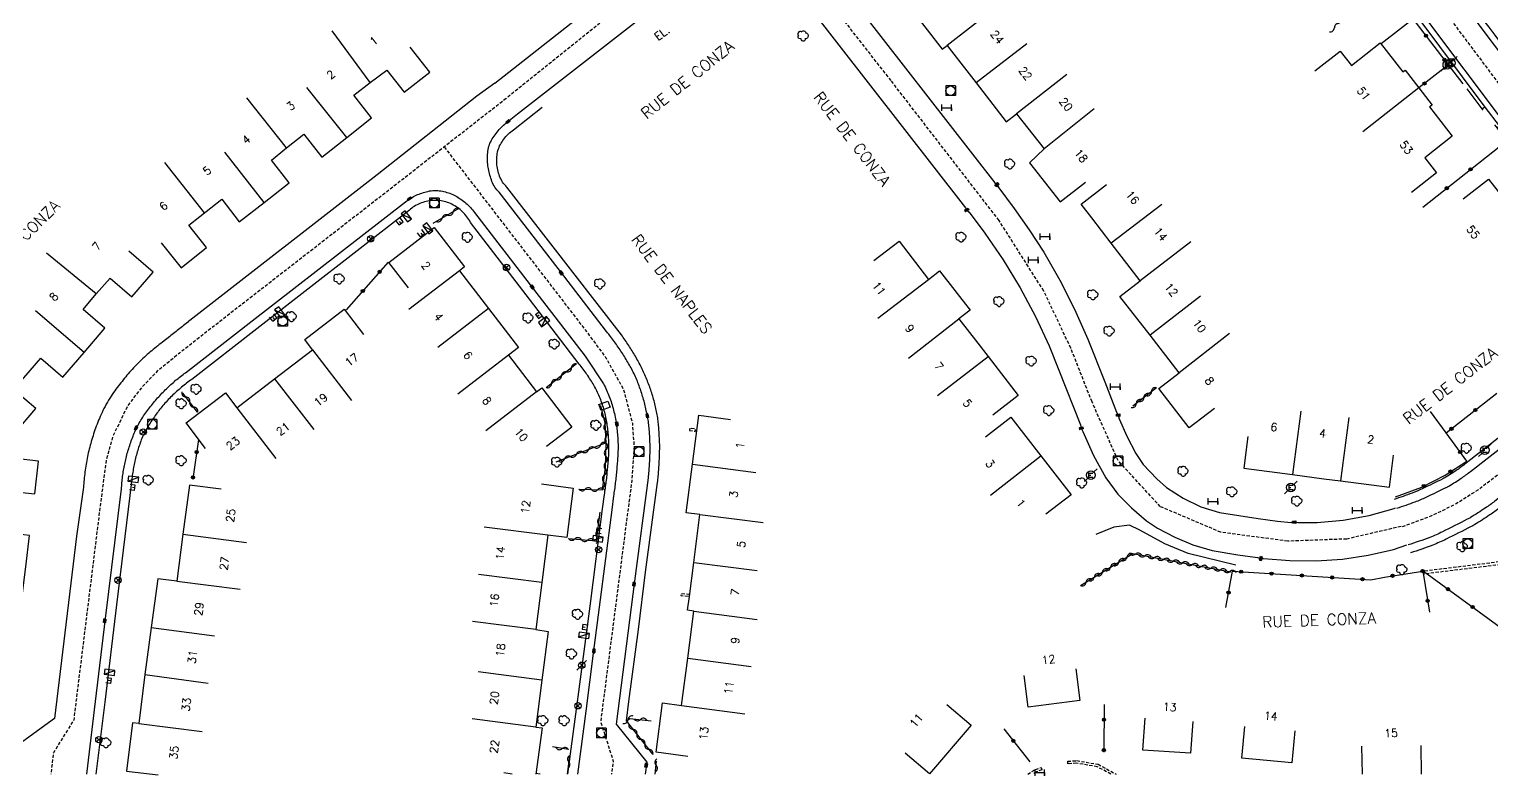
# Model space of a CAD drawing. Header units: millimetres. Extents: x 139000 to 140001, y 128999 to 130000.
# Drawn here: x 139556.3 to 139784.8, y 128999.7 to 129116.4 of the extents above; entities that cross this region are included whole.
import ezdxf
from ezdxf.enums import TextEntityAlignment as Align

# ---------------------------------------------------------------- set-up
doc = ezdxf.new("R2010")
doc.units = ezdxf.units.MM
doc.linetypes.add('DASHED', pattern=[0.75, 0.5, -0.25])
doc.layers.get('0').update_dxf_attribs({"linetype": 'CONTINUOUS'})
for name, color, linetype in [('W0001', 6, 'DASHED'), ('W0008', 7, 'CONTINUOUS'), ('W0100', 7, 'CONTINUOUS'), ('W0112', 1, 'DASHED'), ('W0211', 2, 'CONTINUOUS'), ('W0300', 7, 'CONTINUOUS'), ('W0310', 3, 'CONTINUOUS'), ('W0322', 7, 'CONTINUOUS'), ('W0400', 7, 'CONTINUOUS'), ('W0420', 7, 'CONTINUOUS'), ('W0430', 7, 'CONTINUOUS'), ('W0454', 7, 'CONTINUOUS'), ('W0469', 7, 'CONTINUOUS'), ('W0471', 7, 'CONTINUOUS'), ('W0984', 7, 'CONTINUOUS'), ('W0989', 7, 'CONTINUOUS'), ('W0991', 7, 'CONTINUOUS'), ('W1102', 7, 'CONTINUOUS'), ('W1471', 7, 'CONTINUOUS'), ('W1474', 7, 'CONTINUOUS')]:
    doc.layers.add(name, color=color, linetype=linetype)
doc.styles.get("Standard").update_dxf_attribs({"font": 'romans.shx', "width": 0.85})

# ---------------------------------------------------------------- blocks, each defined once
blk = doc.blocks.new('T471')
for p, q in [((-0.333334, 0.333334), (-0.333334, -0.333334)), ((-0.333334, 0.333334), (0.333334, 0.333334)), ((-0.333334, 0), (0, 0)), ((0.500001, 0.500001), (1.000002, 1.000002)), ((-0.500001, -0.500001), (-1.000002, -1.000002)), ((-0.333334, -0.333334), (0.333334, -0.333334))]:
    blk.add_line(p, q)
blk.add_ellipse((0, 0), major_axis=(0.471405, 0.471405), ratio=1, start_param=5.4977871438, end_param=11.780972451)
blk = doc.blocks.new('T420')
for p, q in [((0.75, 0.75), (-0.75, 0.75)), ((-0.75, 0.75), (-0.75, -0.75)), ((0.75, 0.75), (0.75, -0.75)), ((0.75, -0.75), (-0.75, -0.75))]:
    blk.add_line(p, q)
blk.add_ellipse((0, 0), major_axis=(-0.53, 0.53), ratio=1, start_param=3.926991, end_param=10.210176)
blk = doc.blocks.new('T300')
for p, q in [((-0.8, 0.51), (-0.86, 0.34)), ((-0.86, 0.34), (-0.86, 0.17)), ((-0.86, 0.17), (-0.74, 0.06)), ((-0.69, 0.63), (-0.8, 0.51)), ((-0.8, -0.06), (-0.74, 0.06)), ((-0.74, 0.06), (-0.69, 0.11)), ((-0.57, 0.69), (-0.69, 0.63)), ((-0.46, 0.69), (-0.57, 0.69)), ((-0.29, 0.63), (-0.46, 0.69)), ((-0.29, 0.63), (-0.17, 0.74)), ((-0.23, 0.57), (-0.29, 0.63)), ((-0.17, 0.74), (-0.06, 0.8)), ((-0.06, 0.8), (0.06, 0.8)), ((0.06, 0.8), (0.23, 0.74)), ((0.23, 0.74), (0.34, 0.63)), ((0.34, 0.63), (0.4, 0.51)), ((0.46, 0.46), (0.34, 0.46)), ((0.4, 0.51), (0.4, 0.46)), ((0.57, 0.4), (0.46, 0.46)), ((0.57, 0.4), (0.69, 0.29)), ((0.69, 0.29), (0.74, 0.17)), ((0.74, 0.06), (0.69, -0.17)), ((0.74, 0.17), (0.74, 0.06)), ((-0.8, -0.17), (-0.8, -0.06)), ((-0.8, -0.23), (-0.8, -0.17)), ((-0.74, -0.34), (-0.8, -0.23)), ((-0.69, -0.4), (-0.74, -0.34)), ((-0.51, -0.46), (-0.69, -0.4)), ((-0.4, -0.46), (-0.51, -0.46)), ((-0.4, -0.46), (-0.34, -0.46)), ((-0.34, -0.46), (-0.34, -0.4)), ((-0.34, -0.51), (-0.34, -0.46)), ((-0.29, -0.63), (-0.34, -0.51)), ((-0.17, -0.74), (-0.29, -0.63)), ((-0.06, -0.8), (-0.17, -0.74)), ((0.06, -0.8), (-0.06, -0.8)), ((0.17, -0.74), (0.06, -0.8)), ((0.23, -0.69), (0.17, -0.74)), ((0.29, -0.46), (0.23, -0.46)), ((0.29, -0.63), (0.23, -0.69)), ((0.46, -0.4), (0.29, -0.46)), ((0.34, -0.51), (0.29, -0.63)), ((0.34, -0.51), (0.34, -0.46)), ((0.57, -0.34), (0.46, -0.4)), ((0.63, -0.29), (0.57, -0.34)), ((0.69, -0.17), (0.63, -0.29))]:
    blk.add_line(p, q)
blk = doc.blocks.new('t322o')
at = {"color": 0, "linetype": 'Continuous'}
for radius in [0.25, 0.15]:
    blk.add_circle((0, 0), radius, dxfattribs=at)
blk = doc.blocks.new('t310o')
at = {"color": 0, "linetype": 'Continuous'}
for centre, start, end in [((-0.5, 0.38), 216.8699, 323.1304), ((0.5, -0.37), 36.8699, 143.1303)]:
    blk.add_arc(centre, 0.625, start, end, dxfattribs=at)
blk = doc.blocks.new('T1474')
at = {"color": 0, "linetype": 'Continuous', "flags": 128}
for points in [[(-0.75, -0.5), (-0.75, 0.5)], [(-0.75, 0), (0.75, 0)], [(0.75, 0), (0.75, -0.5), (0.75, 0.5)]]:
    blk.add_lwpolyline(points, dxfattribs=at)
blk = doc.blocks.new('T400')
for p, q in [((-0.15, 0.3), (0.15, 0.3)), ((-0.15, -0.25), (-0.15, 0.3)), ((-0.15, 0.15), (0.15, 0.15)), ((-0.15, 0), (0.15, 0)), ((0.15, 0.3), (0.15, -0.25)), ((-0.15, -0.15), (0.15, -0.15)), ((-0.15, -0.25), (-0.15, -0.3)), ((-0.15, -0.3), (0.15, -0.3)), ((0.15, -0.3), (0.15, -0.25))]:
    blk.add_line(p, q)
blk = doc.blocks.new('T469')
at = {"color": 0, "linetype": 'Continuous', "flags": 128}
for points in [[(-0.35, 0.35), (0.35, -0.35)], [(-0.35, -0.35), (0.35, 0.35)]]:
    blk.add_lwpolyline(points, dxfattribs=at)
at = {"color": 0, "linetype": 'Continuous'}
blk.add_circle((0, 0), 0.5, dxfattribs=at)
blk = doc.blocks.new('T454')
for p, q in [((-0.25, 0.25), (0.25, -0.25)), ((-0.25, -0.25), (0.25, 0.25)), ((0.75, 0.75), (0.375, 0.375)), ((-0.375, -0.375), (-0.75, -0.75))]:
    blk.add_line(p, q)
blk.add_ellipse((0, 0), major_axis=(0.354, 0.354), ratio=1, start_param=5.497787143782138, end_param=11.78097245096172)
blk = doc.blocks.new('T430')
at = {"flags": 128}
for points in [[(0.8, 0.8), (-0.8, 0.8)], [(-0.8, 0.8), (-0.8, 0)], [(0.8, 0.8), (-0.8, 0)], [(-0.8, 0), (0.8, 0)], [(-0.4, 2.1), (0.4, 2.1)], [(-0.4, 2.1), (-0.4, 1.3)], [(-0.4, 1.7), (0, 1.7)], [(-0.4, 1.3), (0.4, 1.3)], [(0.8, 0), (0.8, 0.8)]]:
    blk.add_lwpolyline(points, dxfattribs=at)
blk = doc.blocks.new('T1471')
at = {"color": 0, "linetype": 'Continuous', "flags": 128}
blk.add_lwpolyline([(-0.75, -0.5), (-0.75, 0.5), (0.75, 0.5), (0.75, -0.5), (-0.75, -0.5)], dxfattribs=at)

msp = doc.modelspace()

# ---------------------------------------------------------------- linework, layer by layer
at = {"layer": 'W0001', "flags": 128}
for points in [[(139844.07, 129047.19), (139825.15, 129061.62), (139818.81, 129066.5), (139810.28, 129075.48), (139798.9, 129090.61), (139777.81, 129118.72), (139744.76, 129162.77), (139731.75, 129180.12), (139724.34, 129190), (139716.04, 129200.06), (139704.95, 129212.06), (139649.43, 129272), (139622.57, 129301.09), (139601.54, 129323.81), (139573.29, 129351.8), (139554.11, 129370.01), (139524.1, 129398.88), (139520.12, 129404.89)], [(139630.81, 129105.58), (139614.01, 129092.44), (139587.11, 129071.53), (139579.78, 129065.79), (139576.31, 129062.96), (139573.9, 129060.46), (139571.7, 129057.62), (139569.35, 129052.75), (139568.32, 129049.05), (139567.46, 129042.5), (139563.25, 129008.43), (139560.08, 129003.34), (139559.69, 129000)], [(139621.13, 129098.01), (139643.36, 129069.17), (139646.37, 129065.1), (139649.15, 129060.1), (139650.53, 129054.86), (139650.79, 129051.23), (139650.45, 129045.88), (139649.73, 129040.48), (139645.57, 129008.17), (139647.54, 129002.03), (139647.26, 129000)], [(139770.84, 129038.68), (139775.33, 129040.35), (139778.89, 129042.09), (139782.65, 129044.43), (139794.35, 129053.5), (139809.87, 129065.59), (139814.55, 129070.99)]]:
    msp.add_lwpolyline(points, dxfattribs=at)
at = {"layer": 'W0001'}
msp.add_lwpolyline([(139770.62, 129038.7), (139762.14, 129036.74), (139752.93, 129036.4), (139742.48, 129037.79), (139733, 129041.81), (139726.42, 129048.99), (139722.34, 129058.16), (139719.02, 129066.59), (139714.8, 129075.5), (139707.81, 129086.54), (139690.94, 129108.38), (139676.76, 129126.55), (139673.68, 129129.65), (139668.77, 129131.52), (139663.78, 129130.68), (139659.02, 129127.85), (139647.22, 129118.79), (139630.81, 129105.58)], dxfattribs=at)
at = {"layer": 'W0008', "flags": 128}
for points in [[(139752.68, 129212.86), (139732.29, 129198.98), (139727.47, 129197.08, 0.101802), (139726.77, 129196.62, 0.068542), (139726.02, 129195.64, 0.092881), (139725.66, 129194.59, 0.1162), (139725.73, 129193.71, 0.031814), (139726.12, 129192.75, 0.049316), (139726.46, 129192.18), (139733.2, 129183.18), (139749.03, 129162.03), (139750.45, 129160.12), (139772.94, 129130.24), (139791.19, 129105.91)], [(139702.68, 129210.09), (139715.68, 129196.01, 0.001175), (139716.33, 129195.31, -0.001077), (139717.04, 129194.54, -0.013945), (139717.66, 129193.83, -0.010601), (139718.44, 129192.84, -0.009576), (139719.15, 129191.87, 0.011112), (139719.76, 129191.04), (139723.57, 129186.06), (139745.04, 129157.44), (139761.87, 129134.95), (139769.41, 129124.9), (139791.62, 129095.28), (139792.84, 129093.68), (139807.3, 129074.4), (139807.36, 129074.43)], [(139785.97, 129101.29), (139804.17, 129077.03), (139805.55, 129075.23), (139805.11, 129074.93), (139806.12, 129073.61, -0.138381), (139806.12, 129073.61, -0.232671), (139807.23, 129071.38, -0.038902), (139807.07, 129069.84, -0.085692), (139806.96, 129069.54, -0.038509), (139806.13, 129068.33, -0.059365), (139805.59, 129067.79), (139791.95, 129057.29), (139780.59, 129048.43, -0.017105), (139779.22, 129047.44, -0.013994), (139777.44, 129046.31, -0.020158), (139777.16, 129046.16, -0.002441), (139773.93, 129044.59, -0.021773), (139772.33, 129043.91, -0.013272), (139769.52, 129042.93)], [(139769.96, 129041.56, 0.013272), (139772.84, 129042.56, 0.021773), (139774.55, 129043.29, 0.002441), (139777.8, 129044.86, 0.020158), (139778.18, 129045.07, 0.013994), (139780.03, 129046.24, 0.017105), (139781.48, 129047.3), (139792.83, 129056.15), (139806.47, 129066.65, 0.059365), (139807.26, 129067.42, 0.038509), (139808.21, 129068.82, 0.085692), (139808.49, 129069.58, 0.038902), (139808.68, 129071.35, 0.108799), (139808.4, 129072.79, 0.083426), (139807.36, 129074.39)], [(139842.67, 129045.18), (139828.28, 129056.13), (139818.78, 129063.23, 0.046379), (139817.62, 129063.94, 0.039647), (139816.13, 129064.53, 0.081855), (139814.8, 129064.71, 0.101228), (139813.74, 129064.46, 0.019157), (139812.89, 129064.03, 0.037966), (139812.49, 129063.76), (139796.3, 129051.19), (139785.29, 129042.66, -0.016709), (139783.77, 129041.57, -0.011368), (139781.46, 129040.09, -0.018994), (139780.97, 129039.82, -0.002457), (139777.08, 129037.86, -0.023685), (139775.12, 129037, -0.014071), (139771.72, 129035.81)], [(139839.01, 129043.19), (139840.47, 129045.12), (139826.39, 129055.87), (139825.55, 129056.5), (139824.12, 129057.58), (139821.04, 129059.93), (139821.04, 129059.93), (139818.01, 129062.2, 0.046379), (139817.05, 129062.79, 0.039647), (139815.75, 129063.3, 0.081855), (139814.84, 129063.42, 0.101228), (139814.28, 129063.29, 0.019157), (139813.52, 129062.9, 0.037966), (139813.28, 129062.74), (139797.09, 129050.17), (139786.08, 129041.64, -0.016709), (139784.49, 129040.5, -0.011368), (139782.13, 129038.99, -0.018994), (139781.56, 129038.67, -0.002457), (139777.65, 129036.71, -0.023685), (139775.58, 129035.8, -0.014071), (139772.11, 129034.58, -0.014071)]]:
    msp.add_lwpolyline(points, format="xyb", dxfattribs=at)
for points in [[(139744.12, 129170.24), (139753.73, 129157.44), (139761.77, 129146.73), (139766.97, 129139.84), (139768.9, 129137.25), (139769.81, 129136.05), (139770.71, 129134.78), (139783.16, 129118.23), (139784.32, 129116.71), (139785.26, 129115.47), (139787.01, 129113.12), (139798.44, 129097.88), (139800.43, 129095.19), (139819.2, 129071.14), (139822.71, 129068.42), (139852.36, 129056.85)], [(139769.45, 129123.29), (139773.06, 129118.44), (139767.49, 129114.11)], [(139773.06, 129118.44), (139783.72, 129104.23), (139783.33, 129103.95)], [(139629.03, 129107.99), (139626.25, 129105.95), (139610.67, 129093.68), (139581.41, 129070.91), (139581.21, 129070.76), (139581.02, 129070.6), (139580.82, 129070.44), (139580.62, 129070.28), (139580.42, 129070.13), (139580.23, 129069.97), (139580.03, 129069.81), (139579.83, 129069.65), (139579.63, 129069.5), (139579.44, 129069.34), (139579.24, 129069.18), (139579.04, 129069.03), (139578.84, 129068.87), (139578.65, 129068.71), (139578.45, 129068.55), (139578.25, 129068.4), (139577.11, 129067.48), (139576.87, 129067.3), (139576.63, 129067.12), (139576.38, 129066.93), (139576.14, 129066.74), (139575.91, 129066.55), (139575.67, 129066.36), (139575.44, 129066.17), (139575.2, 129065.97), (139574.97, 129065.77), (139574.74, 129065.56), (139574.52, 129065.36), (139574.29, 129065.15), (139574.08, 129064.95), (139573.86, 129064.74), (139573.65, 129064.53), (139573.44, 129064.32), (139573.23, 129064.11), (139573.02, 129063.9), (139572.81, 129063.68), (139572.6, 129063.47), (139572.4, 129063.25), (139572.19, 129063.02), (139571.99, 129062.8), (139571.78, 129062.57), (139571.58, 129062.34), (139571.38, 129062.1), (139571.19, 129061.87), (139570.99, 129061.63), (139570.8, 129061.38), (139570.61, 129061.14), (139570.42, 129060.9), (139570.23, 129060.66), (139570.05, 129060.41), (139569.86, 129060.15), (139569.67, 129059.89), (139569.48, 129059.62), (139569.28, 129059.33), (139569.09, 129059.04), (139568.9, 129058.75), (139568.71, 129058.44), (139568.52, 129058.12), (139568.33, 129057.79), (139568.15, 129057.46), (139567.98, 129057.12), (139567.82, 129056.81), (139567.68, 129056.51), (139567.54, 129056.2), (139567.4, 129055.9), (139567.27, 129055.6), (139567.14, 129055.29), (139567.02, 129054.99), (139566.9, 129054.69), (139566.78, 129054.39), (139566.67, 129054.08), (139566.57, 129053.78), (139566.46, 129053.48), (139566.36, 129053.18), (139566.27, 129052.88), (139566.17, 129052.58), (139566.09, 129052.28), (139566, 129051.98), (139565.92, 129051.69), (139565.84, 129051.39), (139565.76, 129051.09), (139565.68, 129050.8), (139565.61, 129050.5), (139565.54, 129050.21), (139565.48, 129049.91), (139565.41, 129049.61), (139565.35, 129049.32), (139565.3, 129049.02), (139565.24, 129048.72), (139565.19, 129048.42), (139565.14, 129048.12), (139565.09, 129047.82), (139565.05, 129047.52), (139565.01, 129047.22), (139564.97, 129046.92), (139564.94, 129046.62), (139564.91, 129046.32), (139564.88, 129046.01), (139564.85, 129045.71), (139564.83, 129045.41), (139564.81, 129045.1), (139564.79, 129044.83), (139563.7, 129037.21), (139560.25, 129008.69), (139554.72, 129004.66)], [(139649.59, 129008.31), (139650, 129011.34), (139651.51, 129022.61), (139652.59, 129031.54), (139654.47, 129045.58), (139654.5, 129045.82), (139654.52, 129046.07), (139654.55, 129046.31), (139654.57, 129046.55), (139654.59, 129046.8), (139654.61, 129047.04), (139654.63, 129047.29), (139654.65, 129047.53), (139654.66, 129047.77), (139654.68, 129048.02), (139654.7, 129048.26), (139654.71, 129048.51), (139654.72, 129048.75), (139654.74, 129049), (139654.75, 129049.24), (139654.76, 129049.5), (139654.77, 129049.75), (139654.78, 129050.01), (139654.79, 129050.26), (139654.79, 129050.52), (139654.8, 129050.77), (139654.8, 129051.03), (139654.8, 129051.28), (139654.8, 129051.54), (139654.79, 129051.79), (139654.78, 129052.04), (139654.77, 129052.28), (139654.76, 129052.53), (139654.74, 129052.77), (139654.73, 129053.01), (139654.72, 129053.26), (139654.7, 129053.5), (139654.69, 129053.74), (139654.67, 129053.99), (139654.65, 129054.23), (139654.63, 129054.47), (139654.6, 129054.72), (139654.58, 129054.96), (139654.55, 129055.2), (139654.52, 129055.44), (139654.49, 129055.69), (139654.45, 129055.93), (139654.41, 129056.17), (139654.37, 129056.41), (139654.32, 129056.65), (139654.27, 129056.9), (139654.22, 129057.14), (139654.17, 129057.39), (139654.11, 129057.63), (139654.05, 129057.88), (139653.99, 129058.12), (139653.92, 129058.36), (139653.85, 129058.6), (139653.78, 129058.84), (139653.71, 129059.08), (139653.64, 129059.32), (139653.56, 129059.56), (139653.48, 129059.8), (139653.4, 129060.04), (139653.32, 129060.27), (139653.24, 129060.51), (139653.15, 129060.75), (139653.06, 129060.98), (139652.97, 129061.22), (139652.88, 129061.45), (139652.79, 129061.69), (139652.69, 129061.92), (139652.6, 129062.15), (139652.49, 129062.38), (139652.39, 129062.61), (139652.28, 129062.84), (139652.18, 129063.07), (139652.07, 129063.3), (139651.95, 129063.53), (139651.84, 129063.75), (139651.73, 129063.98), (139651.61, 129064.2), (139651.49, 129064.42), (139651.37, 129064.65), (139651.25, 129064.87), (139651.12, 129065.09), (139651, 129065.31), (139650.88, 129065.52), (139650.75, 129065.74), (139650.62, 129065.95), (139650.5, 129066.16), (139650.37, 129066.38), (139650.23, 129066.59), (139650.1, 129066.79), (139649.97, 129067), (139649.83, 129067.21), (139649.69, 129067.41), (139649.55, 129067.62), (139649.41, 129067.82), (139649.27, 129068.03), (139649.12, 129068.23), (139648.98, 129068.43), (139648.83, 129068.63), (139641.21, 129078.45), (139630.92, 129091.74), (139630.74, 129091.92), (139630.57, 129092.12), (139630.41, 129092.32), (139630.26, 129092.53), (139630.13, 129092.74), (139630.01, 129092.97), (139629.9, 129093.2), (139629.8, 129093.44), (139629.71, 129093.69), (139629.63, 129093.93), (139629.57, 129094.18), (139629.51, 129094.43), (139629.46, 129094.68), (139629.41, 129094.94), (139629.38, 129095.19), (139629.36, 129095.44), (139629.34, 129095.69), (139629.34, 129095.95), (139629.34, 129096.2), (139629.36, 129096.45), (139629.39, 129096.71), (139629.42, 129096.97), (139629.47, 129097.22), (139629.53, 129097.47), (139629.61, 129097.71), (139629.7, 129097.94), (139629.8, 129098.17), (139629.92, 129098.38), (139630.04, 129098.6), (139630.18, 129098.81), (139630.32, 129099.01), (139630.46, 129099.22), (139630.61, 129099.42), (139630.78, 129099.63), (139630.95, 129099.83), (139631.14, 129100.03), (139631.33, 129100.21), (139631.53, 129100.39), (139631.74, 129100.55), (139631.96, 129100.71), (139636.44, 129104.22)], [(139783.72, 129104.23), (139785.97, 129101.29), (139785.64, 129101.02)], [(139652.56, 129000), (139652.84, 129001.84), (139648.06, 129007.8), (139650.92, 129030.14), (139653.04, 129046.31), (139653.06, 129046.56), (139653.09, 129046.81), (139653.12, 129047.07), (139653.14, 129047.32), (139653.16, 129047.57), (139653.18, 129047.83), (139653.2, 129048.08), (139653.22, 129048.34), (139653.23, 129048.59), (139653.25, 129048.84), (139653.26, 129049.1), (139653.27, 129049.35), (139653.28, 129049.61), (139653.28, 129049.86), (139653.29, 129050.11), (139653.29, 129050.37), (139653.3, 129050.62), (139653.3, 129050.88), (139653.29, 129051.13), (139653.29, 129051.39), (139653.29, 129051.64), (139653.28, 129051.88), (139653.28, 129052.13), (139653.27, 129052.38), (139653.26, 129052.63), (139653.25, 129052.88), (139653.23, 129053.13), (139653.22, 129053.38), (139653.2, 129053.62), (139653.18, 129053.87), (139653.16, 129054.12), (139653.13, 129054.37), (139653.11, 129054.61), (139653.07, 129054.86), (139653.04, 129055.11), (139653, 129055.35), (139652.96, 129055.6), (139652.91, 129055.85), (139652.87, 129056.1), (139652.82, 129056.34), (139652.76, 129056.59), (139652.71, 129056.84), (139652.66, 129057.08), (139652.6, 129057.33), (139652.54, 129057.57), (139652.48, 129057.81), (139652.41, 129058.06), (139652.35, 129058.3), (139652.28, 129058.54), (139652.21, 129058.78), (139652.14, 129059.02), (139652.07, 129059.26), (139651.99, 129059.5), (139651.91, 129059.74), (139651.83, 129059.98), (139651.75, 129060.22), (139651.67, 129060.45), (139651.58, 129060.69), (139651.5, 129060.93), (139651.41, 129061.16), (139651.31, 129061.4), (139651.22, 129061.64), (139651.12, 129061.87), (139651.01, 129062.11), (139650.91, 129062.34), (139650.8, 129062.57), (139650.68, 129062.8), (139650.57, 129063.03), (139650.45, 129063.26), (139650.33, 129063.48), (139650.2, 129063.71), (139650.08, 129063.93), (139649.95, 129064.16), (139649.82, 129064.38), (139649.69, 129064.6), (139649.56, 129064.82), (139649.43, 129065.04), (139649.29, 129065.26), (139649.16, 129065.47), (139649.02, 129065.69), (139648.89, 129065.9), (139648.75, 129066.11), (139648.61, 129066.32), (139648.47, 129066.53), (139648.33, 129066.74), (139648.18, 129066.95), (139648.04, 129067.16), (139647.89, 129067.37), (139647.74, 129067.57), (139647.59, 129067.78), (139647.44, 129067.98), (139647.29, 129068.18), (139647.14, 129068.38), (139646.98, 129068.59), (139646.83, 129068.78), (139646.67, 129068.98), (139646.51, 129069.18), (139639.82, 129077.89), (139629.73, 129090.93), (139629.55, 129091.12), (139629.38, 129091.31), (139629.22, 129091.51), (139629.07, 129091.72), (139628.93, 129091.93), (139628.81, 129092.15), (139628.69, 129092.38), (139628.59, 129092.62), (139628.5, 129092.86), (139628.42, 129093.11), (139628.35, 129093.35), (139628.27, 129093.6), (139628.21, 129093.84), (139628.15, 129094.09), (139628.09, 129094.34), (139628.05, 129094.58), (139628, 129094.83), (139627.97, 129095.08), (139627.94, 129095.33), (139627.92, 129095.58), (139627.9, 129095.83), (139627.89, 129096.08), (139627.89, 129096.33), (139627.9, 129096.58), (139627.91, 129096.83), (139627.93, 129097.09), (139627.97, 129097.34), (139628.01, 129097.6), (139628.05, 129097.85), (139628.12, 129098.11), (139628.2, 129098.36), (139628.29, 129098.6), (139628.4, 129098.83), (139628.52, 129099.06), (139628.65, 129099.28), (139628.79, 129099.49), (139628.94, 129099.71), (139629.09, 129099.92), (139629.24, 129100.13), (139629.4, 129100.33), (139629.55, 129100.53), (139629.71, 129100.72), (139629.87, 129100.9), (139630.04, 129101.07), (139630.22, 129101.24), (139630.41, 129101.4), (139630.6, 129101.56), (139630.79, 129101.71), (139632.6, 129103.17)], [(139565.28, 129000), (139566.65, 129011.35), (139568.23, 129024.34), (139570.72, 129044.56), (139570.73, 129044.8), (139570.75, 129045.05), (139570.77, 129045.29), (139570.79, 129045.54), (139570.81, 129045.78), (139570.84, 129046.02), (139570.87, 129046.27), (139570.9, 129046.51), (139570.93, 129046.76), (139570.97, 129047), (139571, 129047.24), (139571.04, 129047.48), (139571.09, 129047.72), (139571.13, 129047.96), (139571.18, 129048.21), (139571.23, 129048.45), (139571.28, 129048.69), (139571.33, 129048.93), (139571.39, 129049.17), (139571.44, 129049.4), (139571.5, 129049.64), (139571.57, 129049.89), (139571.63, 129050.14), (139571.7, 129050.38), (139571.77, 129050.63), (139571.85, 129050.87), (139571.92, 129051.11), (139572, 129051.36), (139572.08, 129051.6), (139572.16, 129051.84), (139572.25, 129052.08), (139572.34, 129052.32), (139572.43, 129052.56), (139572.52, 129052.79), (139572.61, 129053.03), (139572.71, 129053.26), (139572.81, 129053.5), (139572.92, 129053.73), (139573.03, 129053.96), (139573.14, 129054.19), (139573.25, 129054.42), (139573.37, 129054.65), (139573.49, 129054.88), (139573.62, 129055.1), (139573.75, 129055.33), (139573.89, 129055.54), (139574.03, 129055.76), (139574.17, 129055.98), (139574.32, 129056.19), (139574.47, 129056.4), (139574.62, 129056.61), (139574.77, 129056.82), (139574.93, 129057.03), (139575.08, 129057.23), (139575.24, 129057.44), (139575.4, 129057.63), (139575.55, 129057.83), (139575.71, 129058.02), (139575.87, 129058.21), (139576.03, 129058.4), (139576.19, 129058.59), (139576.36, 129058.78), (139576.53, 129058.96), (139576.69, 129059.14), (139576.86, 129059.33), (139577.04, 129059.51), (139577.21, 129059.69), (139577.38, 129059.86), (139577.56, 129060.04), (139577.74, 129060.22), (139577.92, 129060.39), (139578.1, 129060.56), (139578.27, 129060.73), (139578.45, 129060.9), (139578.63, 129061.06), (139578.82, 129061.22), (139579, 129061.38), (139579.18, 129061.54), (139579.37, 129061.69), (139579.56, 129061.85), (139579.75, 129062), (139579.94, 129062.15), (139580.13, 129062.3), (139580.33, 129062.45), (139580.52, 129062.59), (139580.72, 129062.73), (139591.14, 129070.86), (139615.09, 129089.41), (139615.28, 129089.57), (139615.48, 129089.72), (139615.69, 129089.87), (139615.89, 129090.01), (139616.11, 129090.13), (139616.33, 129090.25), (139616.54, 129090.36), (139616.76, 129090.46), (139616.98, 129090.56), (139617.2, 129090.65), (139617.42, 129090.73), (139617.65, 129090.81), (139617.88, 129090.88), (139618.1, 129090.94), (139618.34, 129091.01), (139618.59, 129091.07), (139618.85, 129091.13), (139619.1, 129091.17), (139619.36, 129091.21), (139619.62, 129091.22), (139619.89, 129091.22), (139620.13, 129091.2), (139620.37, 129091.17), (139620.61, 129091.13), (139620.85, 129091.09), (139621.09, 129091.04), (139621.32, 129090.99), (139621.56, 129090.92), (139621.79, 129090.85), (139622.02, 129090.77), (139622.24, 129090.68), (139622.46, 129090.59), (139622.69, 129090.48), (139622.9, 129090.37), (139623.12, 129090.25), (139623.34, 129090.12), (139623.55, 129089.98), (139623.75, 129089.85), (139623.96, 129089.7), (139624.15, 129089.55), (139624.34, 129089.4), (139624.53, 129089.24), (139624.71, 129089.08), (139624.89, 129088.91), (139625.07, 129088.73), (139625.23, 129088.55), (139625.4, 129088.36), (139625.56, 129088.17), (139625.71, 129087.98), (139625.86, 129087.78), (139635.11, 129075.79), (139643.17, 129065.3), (139646.01, 129061.01), (139646.14, 129060.76), (139646.27, 129060.51), (139646.39, 129060.27), (139646.5, 129060.02), (139646.61, 129059.76), (139646.72, 129059.51), (139646.82, 129059.26), (139646.92, 129059.01), (139647.02, 129058.75), (139647.11, 129058.49), (139647.2, 129058.22), (139647.28, 129057.96), (139647.37, 129057.69), (139647.45, 129057.43), (139647.52, 129057.16), (139647.59, 129056.89), (139647.66, 129056.62), (139647.72, 129056.34), (139647.78, 129056.07), (139647.84, 129055.79), (139647.89, 129055.53), (139647.93, 129055.26), (139647.98, 129055), (139648.02, 129054.74), (139648.05, 129054.47), (139648.09, 129054.21), (139648.12, 129053.94), (139648.15, 129053.68), (139648.18, 129053.41), (139648.2, 129053.14), (139648.22, 129052.88), (139648.24, 129052.61), (139648.25, 129052.35), (139648.27, 129052.08), (139648.28, 129051.82), (139648.29, 129051.55), (139648.29, 129051.27), (139648.29, 129051), (139648.29, 129050.73), (139648.28, 129050.46), (139648.27, 129050.19), (139648.26, 129049.92), (139648.25, 129049.66), (139648.23, 129049.4), (139648.21, 129049.14), (139648.19, 129048.88), (139648.17, 129048.62), (139648.15, 129048.37), (139648.13, 129048.11), (139648.11, 129047.86), (139648.08, 129047.61), (139648.06, 129047.35), (139648.04, 129047.09), (139648.01, 129046.83), (139647.98, 129046.57), (139647.96, 129046.31), (139647.93, 129046.05), (139647.9, 129045.79), (139647.87, 129045.53), (139647.83, 129045.27), (139647.8, 129045.01), (139647.77, 129044.75), (139647.73, 129044.49), (139647.69, 129044.23), (139647.66, 129043.97), (139647.62, 129043.71), (139647.58, 129043.48), (139647.3, 129041.28), (139645.37, 129026.07), (139644.43, 129018.89), (139644.43, 129018.89), (139644.43, 129018.89), (139643.26, 129009.86), (139641.96, 129000)], [(139640.45, 129000), (139640.99, 129003.93), (139641.98, 129011.28), (139643.96, 129026.26), (139645.89, 129041.46), (139646.17, 129043.68), (139646.21, 129043.93), (139646.25, 129044.18), (139646.29, 129044.43), (139646.32, 129044.69), (139646.36, 129044.94), (139646.39, 129045.19), (139646.42, 129045.45), (139646.46, 129045.7), (139646.49, 129045.95), (139646.52, 129046.21), (139646.54, 129046.46), (139646.57, 129046.71), (139646.6, 129046.97), (139646.62, 129047.22), (139646.65, 129047.48), (139646.67, 129047.73), (139646.69, 129047.98), (139646.71, 129048.23), (139646.73, 129048.49), (139646.76, 129048.74), (139646.78, 129048.99), (139646.8, 129049.24), (139646.81, 129049.49), (139646.83, 129049.74), (139646.84, 129050), (139646.85, 129050.25), (139646.86, 129050.5), (139646.87, 129050.75), (139646.87, 129051.01), (139646.87, 129051.26), (139646.87, 129051.51), (139646.86, 129051.76), (139646.85, 129052.02), (139646.84, 129052.27), (139646.82, 129052.52), (139646.8, 129052.77), (139646.78, 129053.02), (139646.76, 129053.28), (139646.74, 129053.53), (139646.71, 129053.78), (139646.68, 129054.03), (139646.65, 129054.28), (139646.61, 129054.53), (139646.57, 129054.78), (139646.53, 129055.03), (139646.49, 129055.28), (139646.44, 129055.53), (139646.39, 129055.78), (139646.34, 129056.03), (139646.28, 129056.28), (139646.22, 129056.54), (139646.15, 129056.79), (139646.08, 129057.03), (139646.01, 129057.28), (139645.93, 129057.53), (139645.85, 129057.77), (139645.77, 129058.02), (139645.68, 129058.26), (139645.59, 129058.5), (139645.5, 129058.73), (139645.41, 129058.97), (139645.31, 129059.2), (139645.21, 129059.43), (139645.1, 129059.66), (139644.99, 129059.88), (139644.88, 129060.11), (139644.76, 129060.33), (139644.64, 129060.55), (139644.51, 129060.77), (139644.39, 129060.99), (139644.26, 129061.21), (139644.13, 129061.42), (139643.99, 129061.64), (139643.86, 129061.85), (139643.72, 129062.06), (139643.58, 129062.27), (139643.44, 129062.47), (139643.3, 129062.68), (139643.15, 129062.89), (139643, 129063.09), (139642.85, 129063.29), (139642.7, 129063.49), (139642.55, 129063.69), (139642.39, 129063.89), (139642.23, 129064.08), (139634.48, 129074.23), (139625.25, 129086.23), (139625.12, 129086.46), (139624.98, 129086.68), (139624.84, 129086.9), (139624.69, 129087.11), (139624.53, 129087.31), (139624.36, 129087.5), (139624.19, 129087.69), (139624.01, 129087.88), (139623.82, 129088.05), (139623.62, 129088.22), (139623.41, 129088.38), (139623.21, 129088.54), (139622.99, 129088.68), (139622.78, 129088.81), (139622.56, 129088.94), (139622.34, 129089.06), (139622.11, 129089.17), (139621.88, 129089.26), (139621.64, 129089.35), (139621.4, 129089.43), (139621.15, 129089.49), (139620.9, 129089.54), (139620.64, 129089.59), (139620.38, 129089.62), (139620.12, 129089.64), (139619.86, 129089.65), (139619.6, 129089.65), (139619.34, 129089.64), (139619.08, 129089.62), (139618.83, 129089.58), (139618.57, 129089.54), (139618.31, 129089.49), (139618.06, 129089.42), (139617.81, 129089.35), (139617.57, 129089.27), (139617.33, 129089.18), (139617.11, 129089.09), (139616.89, 129088.98), (139616.67, 129088.86), (139616.46, 129088.73), (139616.26, 129088.59), (139616.06, 129088.44), (139615.87, 129088.28), (139615.69, 129088.11), (139599.37, 129075.44), (139591.85, 129069.58), (139581.73, 129061.68), (139581.52, 129061.54), (139581.31, 129061.39), (139581.1, 129061.24), (139580.9, 129061.08), (139580.7, 129060.93), (139580.5, 129060.77), (139580.3, 129060.61), (139580.1, 129060.45), (139579.9, 129060.28), (139579.71, 129060.12), (139579.52, 129059.95), (139579.33, 129059.77), (139579.13, 129059.6), (139578.95, 129059.43), (139578.76, 129059.25), (139578.57, 129059.07), (139578.39, 129058.89), (139578.21, 129058.71), (139578.03, 129058.52), (139577.85, 129058.34), (139577.68, 129058.15), (139577.5, 129057.95), (139577.34, 129057.77), (139577.19, 129057.58), (139577.03, 129057.4), (139576.88, 129057.21), (139576.72, 129057.02), (139576.57, 129056.83), (139576.43, 129056.64), (139576.28, 129056.44), (139576.14, 129056.25), (139575.99, 129056.05), (139575.86, 129055.85), (139575.72, 129055.65), (139575.58, 129055.45), (139575.45, 129055.24), (139575.32, 129055.04), (139575.19, 129054.83), (139575.06, 129054.62), (139574.93, 129054.41), (139574.81, 129054.2), (139574.69, 129053.99), (139574.57, 129053.78), (139574.45, 129053.56), (139574.33, 129053.35), (139574.22, 129053.13), (139574.12, 129052.91), (139574.01, 129052.69), (139573.92, 129052.46), (139573.82, 129052.24), (139573.73, 129052.01), (139573.65, 129051.77), (139573.56, 129051.53), (139573.48, 129051.3), (139573.4, 129051.06), (139573.33, 129050.82), (139573.25, 129050.58), (139573.18, 129050.34), (139573.11, 129050.1), (139573.05, 129049.86), (139572.98, 129049.62), (139572.92, 129049.38), (139572.86, 129049.13), (139572.81, 129048.89), (139572.75, 129048.65), (139572.7, 129048.4), (139572.65, 129048.16), (139572.61, 129047.91), (139572.56, 129047.67), (139572.52, 129047.42), (139572.48, 129047.17), (139572.45, 129046.93), (139572.41, 129046.68), (139572.38, 129046.43), (139572.35, 129046.18), (139572.33, 129045.93), (139572.3, 129045.68), (139569.93, 129026.47), (139568.1, 129011.24), (139566.73, 129000)]]:
    msp.add_lwpolyline(points, dxfattribs=at)
at = {"layer": 'W0008'}
for points in [[(139682.76, 129123.8), (139707.14, 129092.42), (139707.49, 129092.12), (139707.78, 129091.62), (139710.18, 129088.37), (139712.5, 129085.07), (139714.79, 129081.59), (139717.29, 129077.19), (139719.61, 129072.65), (139721.71, 129067.99), (139724.33, 129061.32), (139726.19, 129056.59), (139726.45, 129056.1), (139726.6, 129055.54), (139727.76, 129052.81), (139729.19, 129050.13), (139730.34, 129048.41), (139732.47, 129046.17), (139733.97, 129044.8), (139736.58, 129043.12), (139739.33, 129041.79), (139742.27, 129040.9), (139748.29, 129039.94), (139751.34, 129039.53), (139753.47, 129039.33), (139753.95, 129039.39), (139754.48, 129039.32), (139757.53, 129039.31), (139761.56, 129039.67), (139765.63, 129040.4), (139769.54, 129041.51), (139769.74, 129041.59)], [(139632.6, 129103.17), (139654.6, 129120.35)], [(139677.5, 129120.75), (139702.58, 129088.52), (139702.78, 129088.15), (139703.13, 129087.81), (139705.57, 129084.53), (139708.47, 129080.38), (139711.12, 129076.02), (139713.52, 129071.54), (139715.63, 129066.91), (139717.16, 129063.15), (139720.52, 129054.57), (139720.64, 129054.05), (139720.92, 129053.56), (139722.55, 129049.8), (139724.52, 129046.29), (139726.36, 129043.77), (139728.51, 129041.61), (139730.86, 129039.56), (139732.59, 129038.46), (139735.3, 129037.02), (139738.09, 129035.82), (139741.1, 129034.93), (139745.11, 129034.28), (139748.17, 129033.85), (139748.73, 129033.71), (139749.14, 129033.72), (139753.25, 129033.39), (139757.35, 129033.33), (139761.46, 129033.6), (139765.47, 129034.23), (139769.42, 129035.11), (139771.51, 129035.82)], [(139629.03, 129107.99), (139643.14, 129119.07)]]:
    msp.add_lwpolyline(points, dxfattribs=at)
at = {"layer": 'W0100'}
for points in [[(139685.82, 129141.68), (139681.86, 129138.63), (139686.56, 129132.54), (139687.6, 129131.19), (139691.1, 129126.65), (139689.53, 129125.44), (139694.22, 129119.35), (139698.92, 129113.27), (139699.71, 129113.88), (139700.39, 129113), (139704.23, 129108.02), (139708.95, 129101.95), (139710.52, 129103.18), (139714.85, 129097.74), (139712.59, 129095.54), (139717.39, 129089.43), (139721.32, 129092.52)], [(139741.47, 129057.14), (139737.51, 129054.09), (139732.76, 129060.28), (139735.94, 129062.72), (139731.4, 129068.58), (139726.71, 129074.64), (139729.84, 129077.11), (139725.31, 129082.99), (139722.31, 129086.94), (139722.3, 129086.93), (139720.63, 129089.07), (139724.58, 129092.14)], [(139688.23, 129080.26), (139692.2, 129083.3), (139696.79, 129077.32), (139698.52, 129078.66), (139703.31, 129072.52), (139701.54, 129071.14), (139704.49, 129067.36), (139706.12, 129065.26), (139710.8, 129059.16), (139706.83, 129056.12)], [(139705.69, 129052.72), (139709.64, 129055.79), (139714.37, 129049.72), (139719.06, 129043.67), (139715.11, 129040.61)], [(139746.7, 129052.74), (139746.07, 129047.79), (139753.66, 129046.81), (139758.55, 129046.17), (139761.17, 129045.84), (139768.82, 129044.86), (139769.45, 129049.82)], [(139719.82, 129016.44), (139720.45, 129011.48), (139712.39, 129010.46), (139711.76, 129015.42)], [(139699.67, 129010.88), (139703.47, 129007.63), (139696.96, 129000.03), (139693.17, 129003.29)], [(139738.08, 129008.24), (139737.74, 129003.25), (139730.29, 129003.76), (139730.62, 129008.74)], [(139754.02, 129006.74), (139753.57, 129001.76), (139745.74, 129002.47), (139746.19, 129007.45)], [(139764.45, 129004.34), (139764.52, 129000)], [(139773.81, 129000), (139773.74, 129004.49)]]:
    msp.add_lwpolyline(points, dxfattribs=at)
at = {"layer": 'W0100', "flags": 128}
for points in [[(139576.92, 129083.04), (139580.02, 129079.11), (139584.02, 129082.28), (139581.23, 129085.8), (139586.38, 129089.87), (139589.12, 129086.29), (139593.02, 129089.35), (139596.92, 129092.41), (139594.15, 129095.94), (139596.5, 129097.86), (139599.19, 129099.99), (139602.03, 129096.42), (139605.9, 129099.49), (139609.8, 129102.54), (139607.02, 129106.1), (139609.58, 129108.11), (139612.17, 129110.03), (139614.9, 129106.57), (139618.91, 129109.69), (139615.84, 129113.63)], [(139757.17, 129109.91), (139761.1, 129112.99), (139762.87, 129110.74), (139767.37, 129114.27), (139770.89, 129109.73), (139771.25, 129110.01), (139773.4, 129107.24), (139775.46, 129104.56), (139775.07, 129104.26), (139778.61, 129099.69), (139774.31, 129096.31), (139776.16, 129093.97), (139772.24, 129090.87)], [(139780.32, 129089.89), (139784.26, 129092.97), (139789.78, 129085.92), (139785.84, 129082.84)], [(139615.55, 129076.02), (139612.5, 129079.98), (139619.59, 129085.44), (139624.29, 129079.27), (139623.54, 129078.67), (139628.08, 129072.74), (139632.73, 129066.66), (139631.17, 129065.45), (139635.56, 129059.74), (139636.38, 129060.37), (139641.09, 129054.23), (139637.13, 129051.18)], [(139550.24, 129056.52), (139554.04, 129053.27), (139557.35, 129057.12), (139553.92, 129060.05), (139555.45, 129061.92), (139558.1, 129065.01), (139561.57, 129062.04), (139564.89, 129065.91), (139568.13, 129069.68), (139564.72, 129072.59), (139566.74, 129075.05), (139568.97, 129077.48), (139572.35, 129074.58), (139575.68, 129078.46), (139571.89, 129081.71)], [(139583.84, 129050.91), (139580.8, 129054.88), (139586.95, 129059.6), (139588.76, 129057.25), (139594.65, 129061.76), (139600.54, 129066.32), (139599.38, 129067.93), (139605.49, 129072.64), (139608.54, 129068.68)], [(139580.8, 129054.88), (139580.77, 129054.87)], [(139659.2, 129002.77), (139654.24, 129003.42), (139655.25, 129011.12), (139658.21, 129010.74), (139659.18, 129018.1), (139660.13, 129025.46), (139659.16, 129025.6), (139659.44, 129027.77), (139660.12, 129033.05), (139661.07, 129040.56), (139658.92, 129040.83), (139659.91, 129048.45), (139660.9, 129056.07), (139665.86, 129055.42)], [(139551.85, 129000), (139552.41, 129004.75), (139547.89, 129005.29), (139548.67, 129011.71), (139553.2, 129011.16), (139553.79, 129016.07), (139554.4, 129021), (139549.91, 129021.57), (139550.26, 129024.81), (139550.66, 129028.02), (139555.13, 129027.45), (139555.77, 129032.38), (139556.37, 129037.28), (139551.9, 129037.83), (139552.69, 129044.27), (139557.16, 129043.82), (139557.77, 129048.9), (139552.81, 129049.5)], [(139586.28, 129044.51), (139581.32, 129045.16), (139580.32, 129037.49), (139579.37, 129030.16), (139576.38, 129030.54), (139575.36, 129022.93), (139574.36, 129015.57), (139573.42, 129007.89), (139572.44, 129008.01), (139571.51, 129000.47), (139576.47, 128999.86)], [(139636.34, 129045.34), (139641.3, 129044.68), (139640.28, 129036.98), (139637.32, 129037.34), (139636.39, 129029.96), (139635.46, 129022.58), (139637.37, 129022.29), (139636.38, 129014.68), (139635.44, 129007.35), (139636.42, 129007.22), (139635.45, 129000)], [(139631.76, 129000), (139630.43, 129000.18)]]:
    msp.add_lwpolyline(points, dxfattribs=at)
at = {"layer": 'W0112'}
for p, q in [((139719.92, 129001.71), (139718.58, 129001.6)), ((139713.66, 129000.36), (139713.08, 129000)), ((139714.52, 129000.66), (139713.66, 129000.36))]:
    msp.add_line(p, q, dxfattribs=at)
at = {"layer": 'W0112', "flags": 128}
for points in [[(139659.44, 129053.7), (139660.38, 129053.58), (139660.42, 129053.94), (139659.49, 129054.07)], [(139774.12, 129031.7), (139774.17, 129031.31), (139805.63, 129035.19), (139811.87, 129045.81), (139811.52, 129046.01), (139805.38, 129035.56)], [(139659.47, 129028.05), (139658.13, 129028.19), (139658.1, 129027.92), (139659.44, 129027.77)]]:
    msp.add_lwpolyline(points, close=True, dxfattribs=at)
at = {"layer": 'W0112'}
for points in [[(139718.58, 129001.6), (139718.55, 129002), (139719.94, 129002.11), (139723.28, 129001.53), (139725.89, 129000.12)], [(139725.28, 129000), (139723.15, 129001.14), (139719.92, 129001.71)], [(139712.32, 129000), (139713.49, 129000.72)], [(139713.49, 129000.72), (139714.39, 129001.04), (139714.52, 129000.66)], [(139725.89, 129000.12), (139726.09, 129000)]]:
    msp.add_lwpolyline(points, dxfattribs=at)
at = {"layer": 'W0211'}
msp.add_lwpolyline([(139744.82, 129032.66), (139737.36, 129034.48), (139733.7, 129035.97), (139729.83, 129038.13), (139728.22, 129038.88), (139725.76, 129038.61), (139722.92, 129037.44)], dxfattribs=at)
at = {"layer": 'W0310'}
msp.add_line((139732.41, 129060.38), (139728.73, 129057.52), dxfattribs=at)
at = {"layer": 'W0310', "flags": 128}
for points in [[(139623.41, 129088.39), (139619.37, 129086.03)], [(139641.82, 129064.11), (139637.06, 129060.37)], [(139582.62, 129056.57), (139580.31, 129059.55)], [(139642.16, 129044.53), (139645.86, 129044.43), (139646.32, 129047.92), (139646.46, 129051.75), (139646.28, 129054.82), (139645.63, 129057.6)], [(139646.46, 129051.76), (139638.58, 129048.76)], [(139640.55, 129036.83), (139644.92, 129036.45), (139645.52, 129040.96)], [(139653.74, 129003.09), (139649.59, 129008.31), (139650.16, 129008.7), (139653.48, 129008.35)], [(139640.54, 129003.83), (139638.04, 129004.25)], [(139640.71, 129002.89), (139640.32, 129000)], [(139654.1, 129000), (139654.32, 129002.04)], [(139636.12, 129000), (139635.47, 129000.1)]]:
    msp.add_lwpolyline(points, dxfattribs=at)
at = {"layer": 'W0310'}
msp.add_lwpolyline([(139720.55, 129029.45), (139728.7, 129034.46), (139744.02, 129031.62)], dxfattribs=at)
at = {"layer": 'W0322'}
for p, q in [((139724.22, 129010.88), (139724.19, 129003.43)), ((139708.58, 129007.07), (139712.62, 129001.9))]:
    msp.add_line(p, q, dxfattribs=at)
at = {"layer": 'W0322', "flags": 128}
for points in [[(139780.33, 129107.89), (139778.03, 129110.83), (139772.5, 129118.01)], [(139778.03, 129110.83), (139773.39, 129107.25)], [(139783.47, 129103.77), (139780.97, 129107.09)], [(139774.03, 129088.61), (139787.21, 129099.04), (139785.29, 129101.45)], [(139612.38, 129080), (139605.8, 129072.55)], [(139769.74, 129043.35), (139773.85, 129044.86), (139777.49, 129046.72), (139780.88, 129048.93), (139777.67, 129053.33), (139785.59, 129059.54)], [(139777.67, 129053.33), (139775.2, 129056.66)], [(139582.76, 129052.3), (139581.86, 129046.17)], [(139774.12, 129031.7), (139796.92, 129015.07)]]:
    msp.add_lwpolyline(points, dxfattribs=at)
at = {"layer": 'W0322'}
msp.add_lwpolyline([(139743.24, 129026.03), (139744.29, 129031.71), (139765.91, 129030.37), (139768.01, 129030.8), (139774.01, 129031.74), (139775.07, 129025.32)], dxfattribs=at)
at = {"layer": 'W1102'}
for p, q in [((139707.62, 129120), (139699.71, 129113.88)), ((139712.15, 129114.14), (139704.23, 129108.02)), ((139718.43, 129109.31), (139710.52, 129103.18)), ((139722.68, 129103.96), (139714.85, 129097.74)), ((139733.27, 129089.04), (139725.31, 129082.99)), ((139737.76, 129083.21), (139729.84, 129077.11)), ((139688.86, 129071.23), (139696.79, 129077.32)), ((139739.31, 129074.69), (139731.4, 129068.58)), ((139693.66, 129065), (139701.54, 129071.14)), ((139743.84, 129068.84), (139735.94, 129062.72)), ((139698.18, 129059.18), (139706.12, 129065.26)), ((139754.96, 129056.73), (139753.66, 129046.81)), ((139762.44, 129055.75), (139761.17, 129045.84)), ((139706.48, 129043.57), (139714.37, 129049.72))]:
    msp.add_line(p, q, dxfattribs=at)
at = {"layer": 'W1102', "flags": 128}
for points in [[(139609.58, 129108.11), (139603.62, 129116.14)], [(139605.9, 129099.49), (139599.69, 129107.32)], [(139773.4, 129107.24), (139764.65, 129100.37)], [(139596.5, 129097.86), (139590.29, 129105.69)], [(139583.68, 129087.74), (139577.48, 129095.58)], [(139593.02, 129089.35), (139586.84, 129097.21)], [(139566.74, 129075.05), (139559.01, 129081.39)], [(139623.54, 129078.67), (139615.6, 129072.59)], [(139564.89, 129065.91), (139557.29, 129072.42)], [(139628.08, 129072.74), (139620.14, 129066.66)], [(139600.54, 129066.32), (139606.66, 129058.41)], [(139631.17, 129065.45), (139623.24, 129059.36)], [(139594.65, 129061.76), (139600.76, 129053.85)], [(139635.56, 129059.74), (139627.62, 129053.65)], [(139588.76, 129057.25), (139594.85, 129049.31)], [(139659.91, 129048.45), (139669.83, 129047.16)], [(139661.07, 129040.56), (139670.99, 129039.3)], [(139637.32, 129037.34), (139627.4, 129038.6)], [(139580.32, 129037.49), (139590.24, 129036.2)], [(139636.39, 129029.96), (139626.47, 129031.21)], [(139660.12, 129033.05), (139670.04, 129031.8)], [(139579.37, 129030.16), (139589.28, 129028.88)], [(139660.13, 129025.46), (139670.05, 129024.17)], [(139575.36, 129022.93), (139585.27, 129021.6)], [(139635.46, 129022.58), (139625.54, 129023.83)], [(139659.18, 129018.1), (139669.1, 129016.81)], [(139574.36, 129015.57), (139584.28, 129014.23)], [(139636.38, 129014.68), (139626.46, 129015.96)], [(139658.21, 129010.74), (139668.12, 129009.43)], [(139635.44, 129007.35), (139625.52, 129008.63)], [(139573.42, 129007.89), (139583.34, 129006.66)]]:
    msp.add_lwpolyline(points, dxfattribs=at)

# ---------------------------------------------------------------- block references
at = {"layer": 'W0300'}
for p in [(139677.25, 129115.36), (139709.51, 129095.33), (139624.78, 129083.89), (139701.9, 129083.92), (139604.76, 129077.39), (139645.48, 129076.61), (139707.83, 129073.85), (139722.49, 129074.9), (139597.28, 129071.49), (139634.26, 129071.28), (139725.04, 129069.23), (139638.36, 129067.19), (139712.87, 129064.54), (139582.4, 129060.15), (139580.08, 129057.88), (139715.61, 129056.81), (139644.87, 129054.51), (139780.85, 129050.93), (139580.07, 129048.97), (139638.77, 129048.75), (139736.59, 129047.31), (139574.94, 129045.93), (139720.76, 129045.5), (139744.21, 129044.11), (139754.36, 129042.66), (139780.2, 129035.53), (139770.77, 129031.95), (139642, 129024.96), (139641.04, 129018.78), (139636.57, 129008.36), (139639.91, 129008.34), (139568.3, 129004.88)]:
    msp.add_blockref('T300', p, dxfattribs=at)
at = {"layer": 'W0310'}
for p, rotation in [((139760.2, 129116.65), 218.1903774756144), ((139622.55, 129087.88), 210.1860054645094), ((139620.82, 129086.88), 210.1860054645094), ((139641.03, 129063.49), 218.1884179691538), ((139637.89, 129061.02), 218.1884179691538), ((139639.46, 129062.25), 218.1884179691538), ((139580.78, 129058.94), 127.9031666613277), ((139729.25, 129057.93), 217.8619262828847), ((139730.44, 129058.85), 217.8619262828847), ((139731.62, 129059.77), 217.8619262828847), ((139582.01, 129057.36), 127.9031666613277), ((139646.08, 129055.68), 103.106273122974), ((139646.34, 129053.7), 93.32897764583198), ((139645.53, 129051.4), 200.8026564821375), ((139646.46, 129051.71), 87.87859805108197), ((139639.92, 129049.27), 200.8026564821375), ((139641.79, 129049.98), 200.8026564821375), ((139643.66, 129050.69), 200.8026564821375), ((139646.38, 129049.71), 87.87859805108197), ((139646.29, 129047.71), 82.50165980189857), ((139646.03, 129045.73), 82.50165980189857), ((139643.16, 129044.51), 358.4653523318329), ((139645.16, 129044.45), 358.4653523318329), ((139645, 129037.06), 82.51307275580392), ((139645.27, 129039.04), 82.51307275580392), ((139641.55, 129036.74), 355.0302380761717), ((139643.54, 129036.57), 355.0302380761717), ((139726.51, 129033.11), 31.55242603305253), ((139727.79, 129033.9), 31.55242603305253), ((139729.13, 129034.38), 349.5140516403711), ((139730.6, 129034.1), 349.5140516403711), ((139732.08, 129033.83), 349.5140516403711), ((139733.55, 129033.56), 349.5140516403711), ((139735.03, 129033.28), 349.5140516403711), ((139736.5, 129033.01), 349.5140516403711), ((139722.68, 129030.76), 31.55242603305253), ((139723.96, 129031.54), 31.55242603305253), ((139725.23, 129032.33), 31.55242603305253), ((139737.98, 129032.74), 349.5140516403711), ((139739.45, 129032.46), 349.5140516403711), ((139740.93, 129032.19), 349.5140516403711), ((139742.4, 129031.92), 349.5140516403711), ((139743.88, 129031.65), 349.5140516403711), ((139721.4, 129029.97), 31.55242603305253), ((139649.86, 129008.5), 35.04526507906542), ((139651.79, 129008.53), 353.9298595154345), ((139650.63, 129007), 128.4673316314349), ((139651.88, 129005.43), 128.4673316314349), ((139639.56, 129003.99), 170.4651617368669), ((139653.12, 129003.87), 128.4673316314349), ((139640.58, 129001.9), 262.298680501191), ((139654.25, 129001.37), 83.60695959899124)]:
    msp.add_blockref('t310o', p, dxfattribs=dict(at, rotation=rotation))
at = {"layer": 'W0322'}
for p, rotation in [((139774.51, 129115.4), 127.6449487373414), ((139777.41, 129111.64), 127.6449487373414), ((139774.28, 129107.93), 217.7300816555461), ((139781.48, 129094.51), 38.37621804989842), ((139777.76, 129091.56), 38.37621804989842), ((139611.06, 129078.5), 228.5267111921691), ((139608.41, 129075.51), 228.5267111921691), ((139782.23, 129056.9), 38.09296282897716), ((139778.49, 129053.97), 38.09296282897716), ((139582.47, 129050.32), 261.7050944012655), ((139779.86, 129050.33), 126.0951122945232), ((139778.36, 129047.28), 33.12398590927609), ((139581.89, 129046.36), 261.7050944012655), ((139774.18, 129045.03), 27.10421393816367), ((139745.64, 129031.63), 356.4404082797884), ((139750.38, 129031.33), 356.4404082797884), ((139755.12, 129031.04), 356.4404082797884), ((139769.29, 129031), 8.906270120225352), ((139773.98, 129031.74), 8.906270120225352), ((139759.86, 129030.74), 356.4404082797884), ((139764.6, 129030.45), 356.4404082797884), ((139777.96, 129028.9), 323.8871155124383), ((139743.67, 129028.37), 79.47606036372254), ((139774.78, 129027.08), 279.4362679074385), ((139781.8, 129026.11), 323.8871155124383), ((139724.21, 129008.5), 269.7998963435076), ((139710.04, 129005.2), 307.9698954987446), ((139724.19, 129003.75), 269.7998963435076)]:
    msp.add_blockref('t322o', p, dxfattribs=dict(at, rotation=rotation))
at = {"layer": 'W0400'}
for p, rotation in [((139631.09, 129101.97), 128.9574634869792), ((139707.49, 129092.12), 139.4339530545508), ((139615.72, 129089.95), 123.1936931887359), ((139702.78, 129088.15), 298.2762163043134), ((139639.42, 129078.31), 217.7220977484178), ((139634.88, 129076.13), 37.65569918253284), ((139652.86, 129055.99), 190.8677243727801), ((139726.45, 129056.1), 90), ((139573, 129054.08), 154.3720014460302), ((139648.11, 129054.72), 11.4457173834731), ((139720.64, 129054.05), 282.6692492540729), ((139753.95, 129039.39), 90), ((139748.73, 129033.71), 345.9860166926072), ((139650.79, 129029.68), 172.6924969635462), ((139568.1, 129023.96), 173.0515291697214), ((139644.53, 129019.27), 357.8505481459882), ((139652.69, 129001.37), 171.480504351745)]:
    msp.add_blockref('T400', p, dxfattribs=dict(at, rotation=rotation))
at = {"layer": 'W0420'}
for p in [(139700.24, 129106.79), (139619.58, 129089.25), (139595.9, 129070.78), (139575.51, 129054.65), (139651.58, 129050.41), (139726.41, 129048.95), (139781.03, 129036), (139645.7, 129006.44)]:
    msp.add_blockref('T420', p, dxfattribs=at)
at = {"layer": 'W0430'}
for p, rotation in [((139615.52, 129087.42), 127.8371666604121), ((139618.91, 129085.53), 126.1033827999679), ((139595.77, 129072.41), 127.9054948039396), ((139636.98, 129070.41), 37.4076465675838), ((139572.63, 129046.48), 172.8260793134944), ((139645.08, 129036.37), 351.834274203716), ((139642.93, 129021.3), 352.4490468239669), ((139568.91, 129016.3), 173.1372047933296)]:
    msp.add_blockref('T430', p, dxfattribs=dict(at, rotation=rotation))
at = {"layer": 'W0454'}
msp.add_blockref('T454', (139642.63, 129017.01), dxfattribs=at)
at = {"layer": 'W0469'}
for p in [(139609.65, 129083.66), (139630.88, 129079.17), (139574.12, 129053.46), (139645.27, 129035.08), (139570.17, 129030.3), (139642.04, 129010.68), (139567.19, 129005.38)]:
    msp.add_blockref('T469', p, dxfattribs=at)
at = {"layer": 'W0471'}
for p in [(139777.84, 129110.85), (139778.41, 129111.14), (139783.72, 129050.63), (139722.15, 129046.72), (139753.41, 129044.8)]:
    msp.add_blockref('T471', p, dxfattribs=at)
at = {"layer": 'W1471', "rotation": 200.073844733357}
msp.add_blockref('T1471', (139646.17, 129057.57), dxfattribs=at)
at = {"layer": 'W1474'}
for p in [(139699.63, 129104.15), (139715.01, 129084), (139713.16, 129080.35), (139725.97, 129060.54), (139741.23, 129042.61), (139763.8, 129041.21), (139714.19, 129000.24)]:
    msp.add_blockref('T1474', p, dxfattribs=at)

# ---------------------------------------------------------------- texts
at = {"layer": 'W0984'}
msp.add_text('EL.', height=1.25, rotation=35.554, dxfattribs=at).set_placement((139655.16, 129115.78), align=Align.MIDDLE)
at = {"layer": 'W0989'}
for s, rotation, p in [('RUE DE CONZA', 38.8337, (139659.14, 129108.54)), ('RUE DE CONZA', 307.6855, (139684.86, 129099.28)), ('RUE DE CONZA', 44.9293, (139554.34, 129082.99)), ('RUE DE NAPLES', 307.5442, (139656.71, 129076.59)), ('RUE DE CONZA', 37.8609, (139778.28, 129060.71)), ('RUE DE CONZA', 2.1038, (139757.82, 129024.09))]:
    msp.add_text(s, height=1.75, rotation=rotation, dxfattribs=at).set_placement(p, align=Align.MIDDLE)
at = {"layer": 'W0991'}
for s, rotation, p in [('24', 307.7054, (139707.54, 129115.19)), ('22', 307.8298, (139711.94, 129109.51)), ('51', 307.5163, (139764.78, 129106.36)), ('20', 308.5045, (139718.28, 129104.67)), ('18', 308.1785, (139720.63, 129096.64)), ('53', 307.5163, (139771.46, 129097.93)), ('16', 307.2086, (139728.68, 129090.12)), ('14', 307.6407, (139733.06, 129084.4)), ('55', 307.5163, (139781.88, 129084.7)), ('2', 307.3636, (139618.29, 129079.47)), ('11', 307.4854, (139689.07, 129075.89)), ('12', 307.7477, (139734.73, 129075.71)), ('4', 307.417, (139620.25, 129071.45)), ('9', 307.4848, (139693.87, 129069.63)), ('10', 307.7453, (139739.12, 129070.04)), ('17', 37.5949, (139606.71, 129064.74)), ('6', 307.4444, (139624.85, 129065.44)), ('7', 307.9222, (139698.43, 129063.74)), ('8', 307.5315, (139740.69, 129061.44)), ('19', 37.6904, (139601.87, 129058.5)), ('8', 307.5265, (139627.81, 129058.33)), ('5', 307.488, (139702.89, 129057.97)), ('21', 37.4886, (139595.96, 129053.95)), ('6', 352.7017, (139750.76, 129054.24)), ('23', 37.4886, (139588.14, 129051.69)), ('10', 307.5265, (139633.18, 129053.04)), ('4', 352.5641, (139758.39, 129053.25)), ('2', 352.708, (139765.89, 129052.29)), ('1', 82.6294, (139667.35, 129051.36)), ('3', 307.9292, (139706.44, 129048.51)), ('12', 82.4398, (139633.85, 129041.75)), ('3', 82.6139, (139666.36, 129043.74)), ('1', 307.8244, (139711.24, 129042.33)), ('25', 82.588, (139587.76, 129040.42)), ('5', 82.7868, (139667.54, 129035.92)), ('27', 82.6013, (139586.79, 129032.93)), ('14', 82.7701, (139629.91, 129034.53)), ('7', 82.6496, (139666.58, 129028.43)), ('29', 82.3647, (139582.81, 129025.81)), ('16', 82.8284, (139628.98, 129027.15)), ('18', 82.6186, (139629.93, 129019.38)), ('9', 82.6132, (139666.6, 129020.88)), ('31', 82.3213, (139581.8, 129018.32)), ('12', 7.1883, (139715.54, 129017.91)), ('20', 82.6481, (139628.97, 129011.91)), ('11', 82.4719, (139665.63, 129013.5)), ('33', 82.9666, (139580.84, 129010.87)), ('13', 356.1554, (139734.48, 129010.49)), ('11', 49.4139, (139694.9, 129008.39)), ('14', 354.8395, (139750.28, 129009.08)), ('13', 82.5128, (139661.69, 129006.36)), ('15', 3.2719, (139769.06, 129006.41)), ('35', 82.9666, (139578.92, 129003.38)), ('22', 82.3807, (139628.97, 129004.29))]:
    msp.add_text(s, height=1.25, rotation=rotation, dxfattribs=at).set_placement(p, align=Align.MIDDLE)
for s, rotation, p in [('1', 37.9225, (139610.08, 129113.76)), ('2', 38.1045, (139603.4, 129108.49)), ('3', 38.1045, (139597.12, 129103.58)), ('4', 38.1045, (139590.18, 129098.35)), ('5', 38.1045, (139584.05, 129093.48)), ('6', 38.1045, (139577.25, 129087.96)), ('7', 49.4276, (139566.98, 129081.7)), ('8', 49.4276, (139560.28, 129073.8))]:
    msp.add_text(s, height=1.25, rotation=rotation, dxfattribs=at).set_placement(p)

doc.saveas('drawing.dxf')
